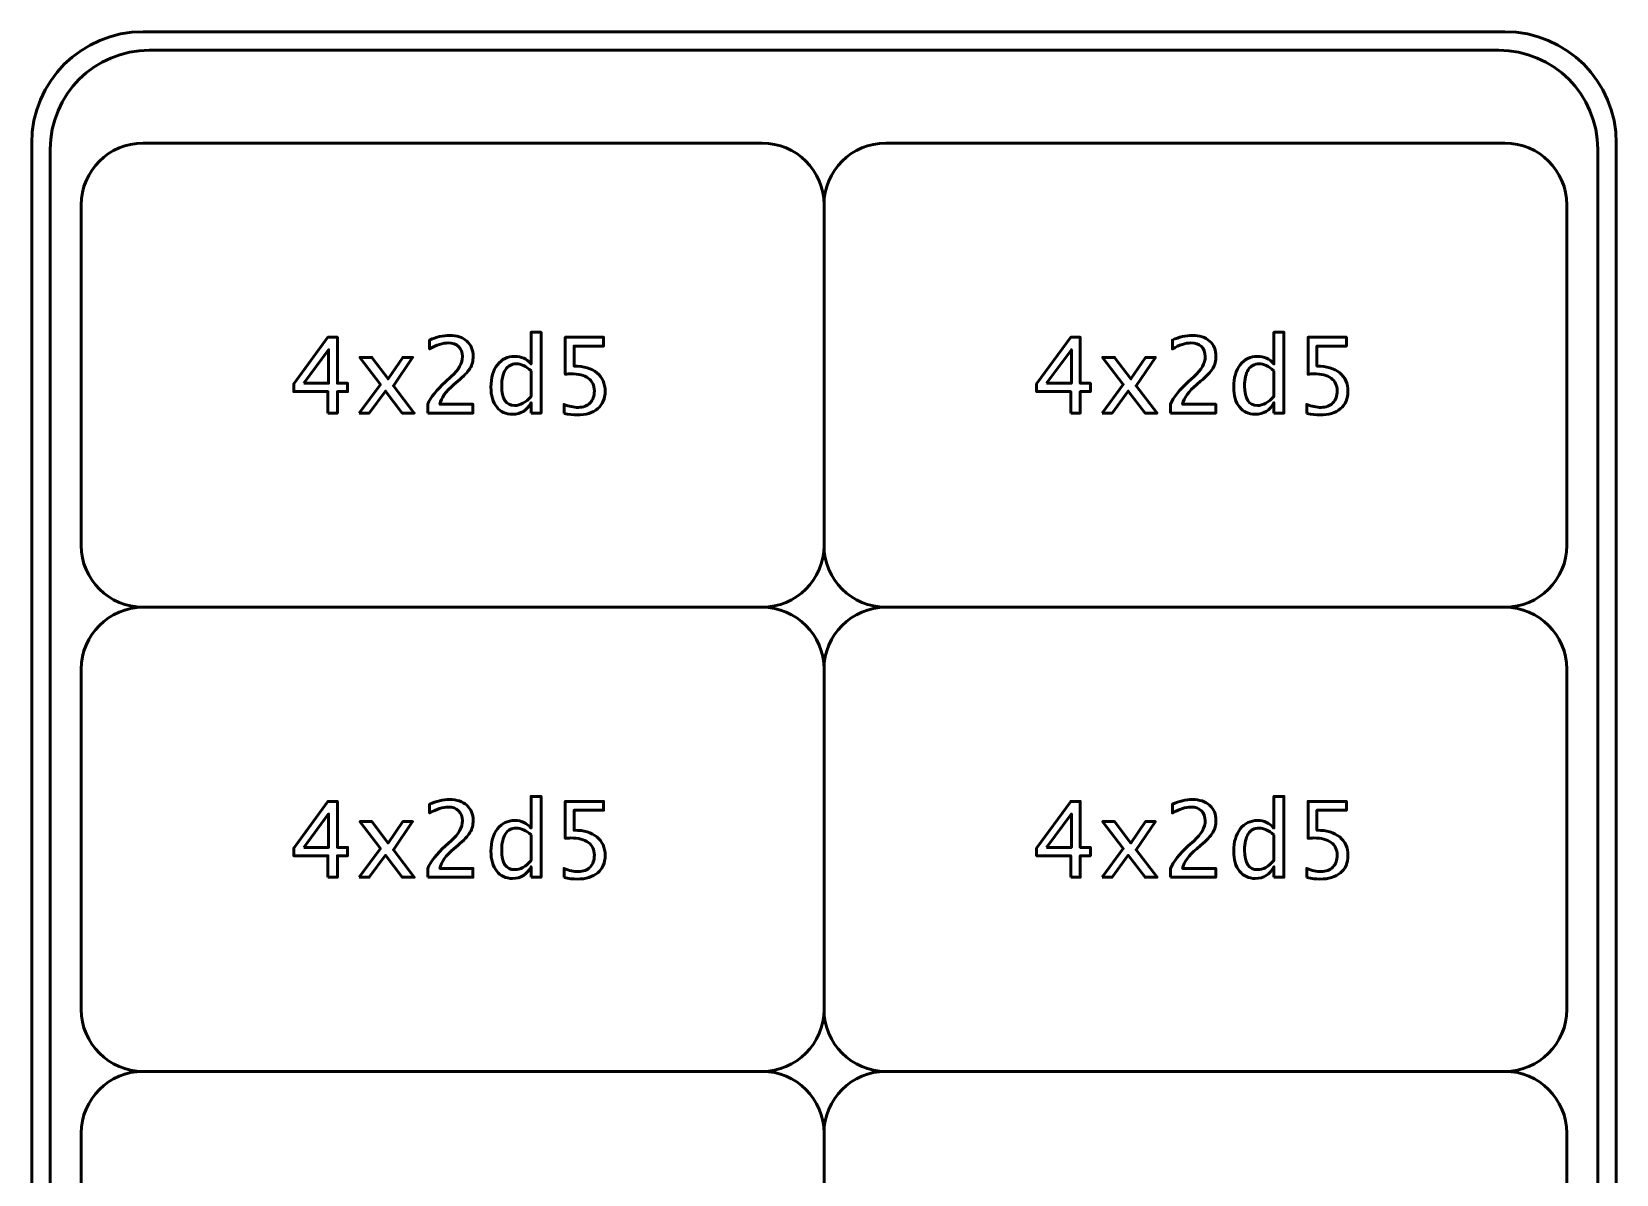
# Model space of a CAD drawing. Header units: centimetres. Extents: x -143 to 63, y -92 to 73.
# Drawn here: x -6.4 to 6.4, y -75.83 to -66.6 of the extents above; entities that cross this region are included whole.
import ezdxf

# ---------------------------------------------------------------- set-up
doc = ezdxf.new("R2010")
doc.units = ezdxf.units.CM
doc.header["$MEASUREMENT"] = 0
doc.layers.add('Layer 1', color=7, linetype='Continuous')

msp = doc.modelspace()

# ---------------------------------------------------------------- linework, layer by layer
at = {"layer": 'Layer 1', "lineweight": 53}
for points in [[(-6.4, -82.5), (-6.4, -82.5), (-6.4, -67.5), (-6.4, -67.5), (-6.4, -67.5), (-6.4, -67.00294), (-5.99706, -66.6), (-5.5, -66.6), (-5.5, -66.6), (-5.5, -66.6), (5.5, -66.6), (5.5, -66.6), (5.5, -66.6), (5.99706, -66.6), (6.4, -67.00294), (6.4, -67.5), (6.4, -67.5), (6.4, -67.5), (6.4, -82.5), (6.4, -82.5), (6.4, -82.5), (6.4, -82.99706), (5.99706, -83.4), (5.5, -83.4), (5.5, -83.4), (5.5, -83.4), (-5.5, -83.4), (-5.5, -83.4), (-5.5, -83.4), (-5.99706, -83.4), (-6.4, -82.99706), (-6.4, -82.5)], [(-5.45, -83.25), (-5.45, -83.25), (5.45, -83.25), (5.45, -83.25), (5.45, -83.25), (5.89183, -83.25), (6.25, -82.89183), (6.25, -82.45), (6.25, -82.45), (6.25, -82.45), (6.25, -67.55), (6.25, -67.55), (6.25, -67.55), (6.25, -67.10817), (5.89183, -66.75), (5.45, -66.75), (5.45, -66.75), (5.45, -66.75), (-5.45, -66.75), (-5.45, -66.75), (-5.45, -66.75), (-5.89183, -66.75), (-6.25, -67.10817), (-6.25, -67.55), (-6.25, -67.55), (-6.25, -67.55), (-6.25, -82.45), (-6.25, -82.45), (-6.25, -82.45), (-6.25, -82.89183), (-5.89183, -83.25), (-5.45, -83.25)]]:
    msp.add_open_spline(points, degree=3, knots=[0, 0, 0, 0, 0.11111111, 0.11111111, 0.11111111, 0.11111111, 0.22222222, 0.22222222, 0.22222222, 0.22222222, 0.33333333, 0.33333333, 0.33333333, 0.33333333, 0.44444444, 0.44444444, 0.44444444, 0.44444444, 0.55555556, 0.55555556, 0.55555556, 0.55555556, 0.66666667, 0.66666667, 0.66666667, 0.66666667, 0.77777778, 0.77777778, 0.77777778, 0.77777778, 1, 1, 1, 1], dxfattribs=at)
at = {"layer": 'Layer 1', "color": 202, "lineweight": 53}
for points, knots in [([(-6, -70.75), (-6, -70.75), (-6, -68), (-6, -68), (-6, -68), (-6, -67.72386), (-5.77614, -67.5), (-5.5, -67.5), (-5.5, -67.5), (-5.5, -67.5), (-0.5, -67.5), (-0.5, -67.5), (-0.5, -67.5), (-0.22386, -67.5), (0, -67.72386), (0, -68), (0, -68), (0, -68), (0, -70.75), (0, -70.75), (0, -70.75), (0, -71.02614), (-0.22386, -71.25), (-0.5, -71.25), (-0.5, -71.25), (-0.5, -71.25), (-5.5, -71.25), (-5.5, -71.25), (-5.5, -71.25), (-5.77614, -71.25), (-6, -71.02614), (-6, -70.75)], [0, 0, 0, 0, 0.11111111, 0.11111111, 0.11111111, 0.11111111, 0.22222222, 0.22222222, 0.22222222, 0.22222222, 0.33333333, 0.33333333, 0.33333333, 0.33333333, 0.44444444, 0.44444444, 0.44444444, 0.44444444, 0.55555556, 0.55555556, 0.55555556, 0.55555556, 0.66666667, 0.66666667, 0.66666667, 0.66666667, 0.77777778, 0.77777778, 0.77777778, 0.77777778, 1, 1, 1, 1]), ([(0, -70.75), (0, -70.75), (0, -68), (0, -68), (0, -68), (0, -67.72386), (0.22386, -67.5), (0.5, -67.5), (0.5, -67.5), (0.5, -67.5), (5.5, -67.5), (5.5, -67.5), (5.5, -67.5), (5.77614, -67.5), (6, -67.72386), (6, -68), (6, -68), (6, -68), (6, -70.75), (6, -70.75), (6, -70.75), (6, -71.02614), (5.77614, -71.25), (5.5, -71.25), (5.5, -71.25), (5.5, -71.25), (0.5, -71.25), (0.5, -71.25), (0.5, -71.25), (0.22386, -71.25), (0, -71.02614), (0, -70.75)], [0, 0, 0, 0, 0.11111111, 0.11111111, 0.11111111, 0.11111111, 0.22222222, 0.22222222, 0.22222222, 0.22222222, 0.33333333, 0.33333333, 0.33333333, 0.33333333, 0.44444444, 0.44444444, 0.44444444, 0.44444444, 0.55555556, 0.55555556, 0.55555556, 0.55555556, 0.66666667, 0.66666667, 0.66666667, 0.66666667, 0.77777778, 0.77777778, 0.77777778, 0.77777778, 1, 1, 1, 1]), ([(-4.00684, -69.68107), (-4.00684, -69.68107), (-4.00684, -69.5075), (-4.00684, -69.5075), (-4.00684, -69.5075), (-4.00684, -69.5075), (-4.28285, -69.5075), (-4.28285, -69.5075), (-4.28285, -69.5075), (-4.28285, -69.5075), (-4.28285, -69.4457), (-4.28285, -69.4457), (-4.28285, -69.4457), (-4.28285, -69.4457), (-4.00684, -69.06893), (-4.00684, -69.06893), (-4.00684, -69.06893), (-4.00684, -69.06893), (-3.93064, -69.06893), (-3.93064, -69.06893), (-3.93064, -69.06893), (-3.93064, -69.06893), (-3.93064, -69.44062), (-3.93064, -69.44062), (-3.93064, -69.44062), (-3.93064, -69.44062), (-3.84851, -69.44062), (-3.84851, -69.44062), (-3.84851, -69.44062), (-3.84851, -69.44062), (-3.84851, -69.5075), (-3.84851, -69.5075), (-3.84851, -69.5075), (-3.84851, -69.5075), (-3.93064, -69.5075), (-3.93064, -69.5075), (-3.93064, -69.5075), (-3.93064, -69.5075), (-3.93064, -69.68107), (-3.93064, -69.68107), (-3.93064, -69.68107), (-3.93064, -69.68107), (-4.00684, -69.68107), (-4.00684, -69.68107)], [0, 0, 0, 0, 0.08333333, 0.08333333, 0.08333333, 0.08333333, 0.16666667, 0.16666667, 0.16666667, 0.16666667, 0.25, 0.25, 0.25, 0.25, 0.33333333, 0.33333333, 0.33333333, 0.33333333, 0.41666667, 0.41666667, 0.41666667, 0.41666667, 0.5, 0.5, 0.5, 0.5, 0.58333333, 0.58333333, 0.58333333, 0.58333333, 0.66666667, 0.66666667, 0.66666667, 0.66666667, 0.75, 0.75, 0.75, 0.75, 0.83333333, 0.83333333, 0.83333333, 0.83333333, 1, 1, 1, 1]), ([(-3.20109, -69.68107), (-3.20109, -69.68107), (-3.20109, -69.60995), (-3.20109, -69.60995), (-3.20109, -69.60995), (-3.17738, -69.55449), (-3.12954, -69.49396), (-3.05743, -69.42862), (-3.05743, -69.42862), (-3.05743, -69.42862), (-3.01087, -69.38685), (-3.01087, -69.38685), (-3.01087, -69.38685), (-2.9509, -69.33238), (-2.92084, -69.27848), (-2.92084, -69.22486), (-2.92084, -69.22486), (-2.92084, -69.19057), (-2.93114, -69.16375), (-2.9516, -69.14414), (-2.9516, -69.14414), (-2.97206, -69.12453), (-3.00043, -69.11465), (-3.03641, -69.11465), (-3.03641, -69.11465), (-3.07846, -69.11465), (-3.12827, -69.13073), (-3.18585, -69.16291), (-3.18585, -69.16291), (-3.18585, -69.16291), (-3.18585, -69.09179), (-3.18585, -69.09179), (-3.18585, -69.09179), (-3.13152, -69.06639), (-3.07747, -69.05369), (-3.02357, -69.05369), (-3.02357, -69.05369), (-2.96628, -69.05369), (-2.92027, -69.06907), (-2.88556, -69.09997), (-2.88556, -69.09997), (-2.85099, -69.13088), (-2.83363, -69.1718), (-2.83363, -69.22288), (-2.83363, -69.22288), (-2.83363, -69.25957), (-2.84238, -69.29217), (-2.85988, -69.32053), (-2.85988, -69.32053), (-2.87752, -69.34903), (-2.91011, -69.38347), (-2.95795, -69.42411), (-2.95795, -69.42411), (-2.95795, -69.42411), (-2.98942, -69.45092), (-2.98942, -69.45092), (-2.98942, -69.45092), (-3.05489, -69.50637), (-3.09271, -69.55943), (-3.10287, -69.60995), (-3.10287, -69.60995), (-3.10287, -69.60995), (-2.83617, -69.60995), (-2.83617, -69.60995), (-2.83617, -69.60995), (-2.83617, -69.60995), (-2.83617, -69.68107), (-2.83617, -69.68107), (-2.83617, -69.68107), (-2.83617, -69.68107), (-3.20109, -69.68107), (-3.20109, -69.68107)], [0, 0, 0, 0, 0.05263158, 0.05263158, 0.05263158, 0.05263158, 0.10526316, 0.10526316, 0.10526316, 0.10526316, 0.15789474, 0.15789474, 0.15789474, 0.15789474, 0.21052632, 0.21052632, 0.21052632, 0.21052632, 0.26315789, 0.26315789, 0.26315789, 0.26315789, 0.31578947, 0.31578947, 0.31578947, 0.31578947, 0.36842105, 0.36842105, 0.36842105, 0.36842105, 0.42105263, 0.42105263, 0.42105263, 0.42105263, 0.47368421, 0.47368421, 0.47368421, 0.47368421, 0.52631579, 0.52631579, 0.52631579, 0.52631579, 0.57894737, 0.57894737, 0.57894737, 0.57894737, 0.63157895, 0.63157895, 0.63157895, 0.63157895, 0.68421053, 0.68421053, 0.68421053, 0.68421053, 0.73684211, 0.73684211, 0.73684211, 0.73684211, 0.78947368, 0.78947368, 0.78947368, 0.78947368, 0.84210526, 0.84210526, 0.84210526, 0.84210526, 0.89473684, 0.89473684, 0.89473684, 0.89473684, 1, 1, 1, 1]), ([(-2.36599, -69.68107), (-2.36599, -69.68107), (-2.36599, -69.59683), (-2.36599, -69.59683), (-2.36599, -69.59683), (-2.39915, -69.65976), (-2.4491, -69.69123), (-2.51585, -69.69123), (-2.51585, -69.69123), (-2.57003, -69.69123), (-2.61265, -69.67162), (-2.64369, -69.63225), (-2.64369, -69.63225), (-2.67474, -69.59288), (-2.69026, -69.53911), (-2.69026, -69.47095), (-2.69026, -69.47095), (-2.69026, -69.39645), (-2.67262, -69.33648), (-2.63748, -69.29104), (-2.63748, -69.29104), (-2.60221, -69.24574), (-2.55592, -69.22302), (-2.49849, -69.22302), (-2.49849, -69.22302), (-2.44529, -69.22302), (-2.40098, -69.24334), (-2.36599, -69.28412), (-2.36599, -69.28412), (-2.36599, -69.28412), (-2.36599, -69.02829), (-2.36599, -69.02829), (-2.36599, -69.02829), (-2.36599, -69.02829), (-2.2847, -69.02829), (-2.2847, -69.02829), (-2.2847, -69.02829), (-2.2847, -69.02829), (-2.2847, -69.68107), (-2.2847, -69.68107), (-2.2847, -69.68107), (-2.2847, -69.68107), (-2.36599, -69.68107), (-2.36599, -69.68107)], [0, 0, 0, 0, 0.08333333, 0.08333333, 0.08333333, 0.08333333, 0.16666667, 0.16666667, 0.16666667, 0.16666667, 0.25, 0.25, 0.25, 0.25, 0.33333333, 0.33333333, 0.33333333, 0.33333333, 0.41666667, 0.41666667, 0.41666667, 0.41666667, 0.5, 0.5, 0.5, 0.5, 0.58333333, 0.58333333, 0.58333333, 0.58333333, 0.66666667, 0.66666667, 0.66666667, 0.66666667, 0.75, 0.75, 0.75, 0.75, 0.83333333, 0.83333333, 0.83333333, 0.83333333, 1, 1, 1, 1]), ([(-2.09985, -69.68361), (-2.09985, -69.68361), (-2.09985, -69.6108), (-2.09985, -69.6108), (-2.09985, -69.6108), (-2.05935, -69.62717), (-2.02096, -69.63535), (-1.98428, -69.63535), (-1.98428, -69.63535), (-1.9442, -69.63535), (-1.91259, -69.6235), (-1.88959, -69.59979), (-1.88959, -69.59979), (-1.86659, -69.57608), (-1.85516, -69.54349), (-1.85516, -69.502), (-1.85516, -69.502), (-1.85516, -69.45741), (-1.87139, -69.42326), (-1.90384, -69.39969), (-1.90384, -69.39969), (-1.9363, -69.37613), (-1.98329, -69.36442), (-2.04467, -69.36442), (-2.04467, -69.36442), (-2.05892, -69.36442), (-2.07402, -69.3654), (-2.08969, -69.36738), (-2.08969, -69.36738), (-2.08969, -69.36738), (-2.08969, -69.06893), (-2.08969, -69.06893), (-2.08969, -69.06893), (-2.08969, -69.06893), (-1.7798, -69.06893), (-1.7798, -69.06893), (-1.7798, -69.06893), (-1.7798, -69.06893), (-1.7798, -69.14005), (-1.7798, -69.14005), (-1.7798, -69.14005), (-1.7798, -69.14005), (-2.01857, -69.14005), (-2.01857, -69.14005), (-2.01857, -69.14005), (-2.01857, -69.14005), (-2.01857, -69.30176), (-2.01857, -69.30176), (-2.01857, -69.30176), (-1.93983, -69.30176), (-1.87844, -69.31982), (-1.83427, -69.35595), (-1.83427, -69.35595), (-1.79011, -69.39193), (-1.76795, -69.44189), (-1.76795, -69.50581), (-1.76795, -69.50581), (-1.76795, -69.56536), (-1.78799, -69.61193), (-1.82807, -69.64565), (-1.82807, -69.64565), (-1.86814, -69.67938), (-1.92346, -69.69631), (-1.99401, -69.69631), (-1.99401, -69.69631), (-2.02548, -69.69631), (-2.06076, -69.69208), (-2.09985, -69.68361)], [0, 0, 0, 0, 0.05555556, 0.05555556, 0.05555556, 0.05555556, 0.11111111, 0.11111111, 0.11111111, 0.11111111, 0.16666667, 0.16666667, 0.16666667, 0.16666667, 0.22222222, 0.22222222, 0.22222222, 0.22222222, 0.27777778, 0.27777778, 0.27777778, 0.27777778, 0.33333333, 0.33333333, 0.33333333, 0.33333333, 0.38888889, 0.38888889, 0.38888889, 0.38888889, 0.44444444, 0.44444444, 0.44444444, 0.44444444, 0.5, 0.5, 0.5, 0.5, 0.55555556, 0.55555556, 0.55555556, 0.55555556, 0.61111111, 0.61111111, 0.61111111, 0.61111111, 0.66666667, 0.66666667, 0.66666667, 0.66666667, 0.72222222, 0.72222222, 0.72222222, 0.72222222, 0.77777778, 0.77777778, 0.77777778, 0.77777778, 0.83333333, 0.83333333, 0.83333333, 0.83333333, 0.88888889, 0.88888889, 0.88888889, 0.88888889, 1, 1, 1, 1]), ([(1.99316, -69.68107), (1.99316, -69.68107), (1.99316, -69.5075), (1.99316, -69.5075), (1.99316, -69.5075), (1.99316, -69.5075), (1.71715, -69.5075), (1.71715, -69.5075), (1.71715, -69.5075), (1.71715, -69.5075), (1.71715, -69.4457), (1.71715, -69.4457), (1.71715, -69.4457), (1.71715, -69.4457), (1.99316, -69.06893), (1.99316, -69.06893), (1.99316, -69.06893), (1.99316, -69.06893), (2.06936, -69.06893), (2.06936, -69.06893), (2.06936, -69.06893), (2.06936, -69.06893), (2.06936, -69.44062), (2.06936, -69.44062), (2.06936, -69.44062), (2.06936, -69.44062), (2.15149, -69.44062), (2.15149, -69.44062), (2.15149, -69.44062), (2.15149, -69.44062), (2.15149, -69.5075), (2.15149, -69.5075), (2.15149, -69.5075), (2.15149, -69.5075), (2.06936, -69.5075), (2.06936, -69.5075), (2.06936, -69.5075), (2.06936, -69.5075), (2.06936, -69.68107), (2.06936, -69.68107), (2.06936, -69.68107), (2.06936, -69.68107), (1.99316, -69.68107), (1.99316, -69.68107)], [0, 0, 0, 0, 0.08333333, 0.08333333, 0.08333333, 0.08333333, 0.16666667, 0.16666667, 0.16666667, 0.16666667, 0.25, 0.25, 0.25, 0.25, 0.33333333, 0.33333333, 0.33333333, 0.33333333, 0.41666667, 0.41666667, 0.41666667, 0.41666667, 0.5, 0.5, 0.5, 0.5, 0.58333333, 0.58333333, 0.58333333, 0.58333333, 0.66666667, 0.66666667, 0.66666667, 0.66666667, 0.75, 0.75, 0.75, 0.75, 0.83333333, 0.83333333, 0.83333333, 0.83333333, 1, 1, 1, 1]), ([(2.79891, -69.68107), (2.79891, -69.68107), (2.79891, -69.60995), (2.79891, -69.60995), (2.79891, -69.60995), (2.82262, -69.55449), (2.87046, -69.49396), (2.94257, -69.42862), (2.94257, -69.42862), (2.94257, -69.42862), (2.98913, -69.38685), (2.98913, -69.38685), (2.98913, -69.38685), (3.0491, -69.33238), (3.07916, -69.27848), (3.07916, -69.22486), (3.07916, -69.22486), (3.07916, -69.19057), (3.06886, -69.16375), (3.0484, -69.14414), (3.0484, -69.14414), (3.02794, -69.12453), (2.99957, -69.11465), (2.96359, -69.11465), (2.96359, -69.11465), (2.92154, -69.11465), (2.87173, -69.13073), (2.81415, -69.16291), (2.81415, -69.16291), (2.81415, -69.16291), (2.81415, -69.09179), (2.81415, -69.09179), (2.81415, -69.09179), (2.86848, -69.06639), (2.92253, -69.05369), (2.97643, -69.05369), (2.97643, -69.05369), (3.03372, -69.05369), (3.07973, -69.06907), (3.11444, -69.09997), (3.11444, -69.09997), (3.14901, -69.13088), (3.16637, -69.1718), (3.16637, -69.22288), (3.16637, -69.22288), (3.16637, -69.25957), (3.15762, -69.29217), (3.14012, -69.32053), (3.14012, -69.32053), (3.12248, -69.34903), (3.08989, -69.38347), (3.04205, -69.42411), (3.04205, -69.42411), (3.04205, -69.42411), (3.01058, -69.45092), (3.01058, -69.45092), (3.01058, -69.45092), (2.94511, -69.50637), (2.90729, -69.55943), (2.89713, -69.60995), (2.89713, -69.60995), (2.89713, -69.60995), (3.16383, -69.60995), (3.16383, -69.60995), (3.16383, -69.60995), (3.16383, -69.60995), (3.16383, -69.68107), (3.16383, -69.68107), (3.16383, -69.68107), (3.16383, -69.68107), (2.79891, -69.68107), (2.79891, -69.68107)], [0, 0, 0, 0, 0.05263158, 0.05263158, 0.05263158, 0.05263158, 0.10526316, 0.10526316, 0.10526316, 0.10526316, 0.15789474, 0.15789474, 0.15789474, 0.15789474, 0.21052632, 0.21052632, 0.21052632, 0.21052632, 0.26315789, 0.26315789, 0.26315789, 0.26315789, 0.31578947, 0.31578947, 0.31578947, 0.31578947, 0.36842105, 0.36842105, 0.36842105, 0.36842105, 0.42105263, 0.42105263, 0.42105263, 0.42105263, 0.47368421, 0.47368421, 0.47368421, 0.47368421, 0.52631579, 0.52631579, 0.52631579, 0.52631579, 0.57894737, 0.57894737, 0.57894737, 0.57894737, 0.63157895, 0.63157895, 0.63157895, 0.63157895, 0.68421053, 0.68421053, 0.68421053, 0.68421053, 0.73684211, 0.73684211, 0.73684211, 0.73684211, 0.78947368, 0.78947368, 0.78947368, 0.78947368, 0.84210526, 0.84210526, 0.84210526, 0.84210526, 0.89473684, 0.89473684, 0.89473684, 0.89473684, 1, 1, 1, 1]), ([(3.63401, -69.68107), (3.63401, -69.68107), (3.63401, -69.59683), (3.63401, -69.59683), (3.63401, -69.59683), (3.60085, -69.65976), (3.5509, -69.69123), (3.48415, -69.69123), (3.48415, -69.69123), (3.42997, -69.69123), (3.38735, -69.67162), (3.35631, -69.63225), (3.35631, -69.63225), (3.32526, -69.59288), (3.30974, -69.53911), (3.30974, -69.47095), (3.30974, -69.47095), (3.30974, -69.39645), (3.32738, -69.33648), (3.36252, -69.29104), (3.36252, -69.29104), (3.39779, -69.24574), (3.44408, -69.22302), (3.50151, -69.22302), (3.50151, -69.22302), (3.55471, -69.22302), (3.59902, -69.24334), (3.63401, -69.28412), (3.63401, -69.28412), (3.63401, -69.28412), (3.63401, -69.02829), (3.63401, -69.02829), (3.63401, -69.02829), (3.63401, -69.02829), (3.7153, -69.02829), (3.7153, -69.02829), (3.7153, -69.02829), (3.7153, -69.02829), (3.7153, -69.68107), (3.7153, -69.68107), (3.7153, -69.68107), (3.7153, -69.68107), (3.63401, -69.68107), (3.63401, -69.68107)], [0, 0, 0, 0, 0.08333333, 0.08333333, 0.08333333, 0.08333333, 0.16666667, 0.16666667, 0.16666667, 0.16666667, 0.25, 0.25, 0.25, 0.25, 0.33333333, 0.33333333, 0.33333333, 0.33333333, 0.41666667, 0.41666667, 0.41666667, 0.41666667, 0.5, 0.5, 0.5, 0.5, 0.58333333, 0.58333333, 0.58333333, 0.58333333, 0.66666667, 0.66666667, 0.66666667, 0.66666667, 0.75, 0.75, 0.75, 0.75, 0.83333333, 0.83333333, 0.83333333, 0.83333333, 1, 1, 1, 1]), ([(3.90015, -69.68361), (3.90015, -69.68361), (3.90015, -69.6108), (3.90015, -69.6108), (3.90015, -69.6108), (3.94065, -69.62717), (3.97904, -69.63535), (4.01572, -69.63535), (4.01572, -69.63535), (4.0558, -69.63535), (4.08741, -69.6235), (4.11041, -69.59979), (4.11041, -69.59979), (4.13341, -69.57608), (4.14484, -69.54349), (4.14484, -69.502), (4.14484, -69.502), (4.14484, -69.45741), (4.12861, -69.42326), (4.09616, -69.39969), (4.09616, -69.39969), (4.0637, -69.37613), (4.01671, -69.36442), (3.95533, -69.36442), (3.95533, -69.36442), (3.94108, -69.36442), (3.92598, -69.3654), (3.91031, -69.36738), (3.91031, -69.36738), (3.91031, -69.36738), (3.91031, -69.06893), (3.91031, -69.06893), (3.91031, -69.06893), (3.91031, -69.06893), (4.2202, -69.06893), (4.2202, -69.06893), (4.2202, -69.06893), (4.2202, -69.06893), (4.2202, -69.14005), (4.2202, -69.14005), (4.2202, -69.14005), (4.2202, -69.14005), (3.98143, -69.14005), (3.98143, -69.14005), (3.98143, -69.14005), (3.98143, -69.14005), (3.98143, -69.30176), (3.98143, -69.30176), (3.98143, -69.30176), (4.06017, -69.30176), (4.12156, -69.31982), (4.16573, -69.35595), (4.16573, -69.35595), (4.20989, -69.39193), (4.23205, -69.44189), (4.23205, -69.50581), (4.23205, -69.50581), (4.23205, -69.56536), (4.21201, -69.61193), (4.17193, -69.64565), (4.17193, -69.64565), (4.13186, -69.67938), (4.07654, -69.69631), (4.00599, -69.69631), (4.00599, -69.69631), (3.97452, -69.69631), (3.93924, -69.69208), (3.90015, -69.68361)], [0, 0, 0, 0, 0.05555556, 0.05555556, 0.05555556, 0.05555556, 0.11111111, 0.11111111, 0.11111111, 0.11111111, 0.16666667, 0.16666667, 0.16666667, 0.16666667, 0.22222222, 0.22222222, 0.22222222, 0.22222222, 0.27777778, 0.27777778, 0.27777778, 0.27777778, 0.33333333, 0.33333333, 0.33333333, 0.33333333, 0.38888889, 0.38888889, 0.38888889, 0.38888889, 0.44444444, 0.44444444, 0.44444444, 0.44444444, 0.5, 0.5, 0.5, 0.5, 0.55555556, 0.55555556, 0.55555556, 0.55555556, 0.61111111, 0.61111111, 0.61111111, 0.61111111, 0.66666667, 0.66666667, 0.66666667, 0.66666667, 0.72222222, 0.72222222, 0.72222222, 0.72222222, 0.77777778, 0.77777778, 0.77777778, 0.77777778, 0.83333333, 0.83333333, 0.83333333, 0.83333333, 0.88888889, 0.88888889, 0.88888889, 0.88888889, 1, 1, 1, 1]), ([(-4.20256, -69.44062), (-4.20256, -69.44062), (-4.00176, -69.44062), (-4.00176, -69.44062), (-4.00176, -69.44062), (-4.00176, -69.44062), (-4.00176, -69.1694), (-4.00176, -69.1694), (-4.00176, -69.1694), (-4.00176, -69.1694), (-4.20256, -69.44062), (-4.20256, -69.44062)], [0, 0, 0, 0, 0.25, 0.25, 0.25, 0.25, 0.5, 0.5, 0.5, 0.5, 1, 1, 1, 1]), ([(-3.75424, -69.68107), (-3.75424, -69.68107), (-3.58336, -69.44951), (-3.58336, -69.44951), (-3.58336, -69.44951), (-3.58336, -69.44951), (-3.74916, -69.23233), (-3.74916, -69.23233), (-3.74916, -69.23233), (-3.74916, -69.23233), (-3.65222, -69.23233), (-3.65222, -69.23233), (-3.65222, -69.23233), (-3.65222, -69.23233), (-3.52127, -69.4052), (-3.52127, -69.4052), (-3.52127, -69.4052), (-3.52127, -69.4052), (-3.40273, -69.23233), (-3.40273, -69.23233), (-3.40273, -69.23233), (-3.40273, -69.23233), (-3.32329, -69.23233), (-3.32329, -69.23233), (-3.32329, -69.23233), (-3.32329, -69.23233), (-3.47851, -69.45995), (-3.47851, -69.45995), (-3.47851, -69.45995), (-3.47851, -69.45995), (-3.30974, -69.68107), (-3.30974, -69.68107), (-3.30974, -69.68107), (-3.30974, -69.68107), (-3.40669, -69.68107), (-3.40669, -69.68107), (-3.40669, -69.68107), (-3.40669, -69.68107), (-3.54187, -69.50327), (-3.54187, -69.50327), (-3.54187, -69.50327), (-3.54187, -69.50327), (-3.67268, -69.68107), (-3.67268, -69.68107), (-3.67268, -69.68107), (-3.67268, -69.68107), (-3.75424, -69.68107), (-3.75424, -69.68107)], [0, 0, 0, 0, 0.07692308, 0.07692308, 0.07692308, 0.07692308, 0.15384615, 0.15384615, 0.15384615, 0.15384615, 0.23076923, 0.23076923, 0.23076923, 0.23076923, 0.30769231, 0.30769231, 0.30769231, 0.30769231, 0.38461538, 0.38461538, 0.38461538, 0.38461538, 0.46153846, 0.46153846, 0.46153846, 0.46153846, 0.53846154, 0.53846154, 0.53846154, 0.53846154, 0.61538462, 0.61538462, 0.61538462, 0.61538462, 0.69230769, 0.69230769, 0.69230769, 0.69230769, 0.76923077, 0.76923077, 0.76923077, 0.76923077, 0.84615385, 0.84615385, 0.84615385, 0.84615385, 1, 1, 1, 1]), ([(1.79744, -69.44062), (1.79744, -69.44062), (1.99824, -69.44062), (1.99824, -69.44062), (1.99824, -69.44062), (1.99824, -69.44062), (1.99824, -69.1694), (1.99824, -69.1694), (1.99824, -69.1694), (1.99824, -69.1694), (1.79744, -69.44062), (1.79744, -69.44062)], [0, 0, 0, 0, 0.25, 0.25, 0.25, 0.25, 0.5, 0.5, 0.5, 0.5, 1, 1, 1, 1]), ([(2.24576, -69.68107), (2.24576, -69.68107), (2.41664, -69.44951), (2.41664, -69.44951), (2.41664, -69.44951), (2.41664, -69.44951), (2.25084, -69.23233), (2.25084, -69.23233), (2.25084, -69.23233), (2.25084, -69.23233), (2.34778, -69.23233), (2.34778, -69.23233), (2.34778, -69.23233), (2.34778, -69.23233), (2.47873, -69.4052), (2.47873, -69.4052), (2.47873, -69.4052), (2.47873, -69.4052), (2.59727, -69.23233), (2.59727, -69.23233), (2.59727, -69.23233), (2.59727, -69.23233), (2.67671, -69.23233), (2.67671, -69.23233), (2.67671, -69.23233), (2.67671, -69.23233), (2.52149, -69.45995), (2.52149, -69.45995), (2.52149, -69.45995), (2.52149, -69.45995), (2.69026, -69.68107), (2.69026, -69.68107), (2.69026, -69.68107), (2.69026, -69.68107), (2.59331, -69.68107), (2.59331, -69.68107), (2.59331, -69.68107), (2.59331, -69.68107), (2.45813, -69.50327), (2.45813, -69.50327), (2.45813, -69.50327), (2.45813, -69.50327), (2.32732, -69.68107), (2.32732, -69.68107), (2.32732, -69.68107), (2.32732, -69.68107), (2.24576, -69.68107), (2.24576, -69.68107)], [0, 0, 0, 0, 0.07692308, 0.07692308, 0.07692308, 0.07692308, 0.15384615, 0.15384615, 0.15384615, 0.15384615, 0.23076923, 0.23076923, 0.23076923, 0.23076923, 0.30769231, 0.30769231, 0.30769231, 0.30769231, 0.38461538, 0.38461538, 0.38461538, 0.38461538, 0.46153846, 0.46153846, 0.46153846, 0.46153846, 0.53846154, 0.53846154, 0.53846154, 0.53846154, 0.61538462, 0.61538462, 0.61538462, 0.61538462, 0.69230769, 0.69230769, 0.69230769, 0.69230769, 0.76923077, 0.76923077, 0.76923077, 0.76923077, 0.84615385, 0.84615385, 0.84615385, 0.84615385, 1, 1, 1, 1]), ([(-2.36599, -69.33972), (-2.40818, -69.30261), (-2.44811, -69.28398), (-2.48593, -69.28398), (-2.48593, -69.28398), (-2.52318, -69.28398), (-2.55197, -69.2995), (-2.57243, -69.33069), (-2.57243, -69.33069), (-2.59289, -69.36173), (-2.60305, -69.40576), (-2.60305, -69.46277), (-2.60305, -69.46277), (-2.60305, -69.56762), (-2.56834, -69.62011), (-2.49877, -69.62011), (-2.49877, -69.62011), (-2.45362, -69.62011), (-2.40931, -69.59542), (-2.36599, -69.54617), (-2.36599, -69.54617), (-2.36599, -69.54617), (-2.36599, -69.33972), (-2.36599, -69.33972)], [0, 0, 0, 0, 0.14285714, 0.14285714, 0.14285714, 0.14285714, 0.28571429, 0.28571429, 0.28571429, 0.28571429, 0.42857143, 0.42857143, 0.42857143, 0.42857143, 0.57142857, 0.57142857, 0.57142857, 0.57142857, 0.71428571, 0.71428571, 0.71428571, 0.71428571, 1, 1, 1, 1]), ([(3.63401, -69.33972), (3.59182, -69.30261), (3.55189, -69.28398), (3.51407, -69.28398), (3.51407, -69.28398), (3.47682, -69.28398), (3.44803, -69.2995), (3.42757, -69.33069), (3.42757, -69.33069), (3.40711, -69.36173), (3.39695, -69.40576), (3.39695, -69.46277), (3.39695, -69.46277), (3.39695, -69.56762), (3.43166, -69.62011), (3.50123, -69.62011), (3.50123, -69.62011), (3.54638, -69.62011), (3.59069, -69.59542), (3.63401, -69.54617), (3.63401, -69.54617), (3.63401, -69.54617), (3.63401, -69.33972), (3.63401, -69.33972)], [0, 0, 0, 0, 0.14285714, 0.14285714, 0.14285714, 0.14285714, 0.28571429, 0.28571429, 0.28571429, 0.28571429, 0.42857143, 0.42857143, 0.42857143, 0.42857143, 0.57142857, 0.57142857, 0.57142857, 0.57142857, 0.71428571, 0.71428571, 0.71428571, 0.71428571, 1, 1, 1, 1]), ([(-6, -74.5), (-6, -74.5), (-6, -71.75), (-6, -71.75), (-6, -71.75), (-6, -71.47386), (-5.77614, -71.25), (-5.5, -71.25), (-5.5, -71.25), (-5.5, -71.25), (-0.5, -71.25), (-0.5, -71.25), (-0.5, -71.25), (-0.22386, -71.25), (0, -71.47386), (0, -71.75), (0, -71.75), (0, -71.75), (0, -74.5), (0, -74.5), (0, -74.5), (0, -74.77614), (-0.22386, -75), (-0.5, -75), (-0.5, -75), (-0.5, -75), (-5.5, -75), (-5.5, -75), (-5.5, -75), (-5.77614, -75), (-6, -74.77614), (-6, -74.5)], [0, 0, 0, 0, 0.11111111, 0.11111111, 0.11111111, 0.11111111, 0.22222222, 0.22222222, 0.22222222, 0.22222222, 0.33333333, 0.33333333, 0.33333333, 0.33333333, 0.44444444, 0.44444444, 0.44444444, 0.44444444, 0.55555556, 0.55555556, 0.55555556, 0.55555556, 0.66666667, 0.66666667, 0.66666667, 0.66666667, 0.77777778, 0.77777778, 0.77777778, 0.77777778, 1, 1, 1, 1]), ([(0, -74.5), (0, -74.5), (0, -71.75), (0, -71.75), (0, -71.75), (0, -71.47386), (0.22386, -71.25), (0.5, -71.25), (0.5, -71.25), (0.5, -71.25), (5.5, -71.25), (5.5, -71.25), (5.5, -71.25), (5.77614, -71.25), (6, -71.47386), (6, -71.75), (6, -71.75), (6, -71.75), (6, -74.5), (6, -74.5), (6, -74.5), (6, -74.77614), (5.77614, -75), (5.5, -75), (5.5, -75), (5.5, -75), (0.5, -75), (0.5, -75), (0.5, -75), (0.22386, -75), (0, -74.77614), (0, -74.5)], [0, 0, 0, 0, 0.11111111, 0.11111111, 0.11111111, 0.11111111, 0.22222222, 0.22222222, 0.22222222, 0.22222222, 0.33333333, 0.33333333, 0.33333333, 0.33333333, 0.44444444, 0.44444444, 0.44444444, 0.44444444, 0.55555556, 0.55555556, 0.55555556, 0.55555556, 0.66666667, 0.66666667, 0.66666667, 0.66666667, 0.77777778, 0.77777778, 0.77777778, 0.77777778, 1, 1, 1, 1]), ([(-4.00684, -73.43107), (-4.00684, -73.43107), (-4.00684, -73.2575), (-4.00684, -73.2575), (-4.00684, -73.2575), (-4.00684, -73.2575), (-4.28285, -73.2575), (-4.28285, -73.2575), (-4.28285, -73.2575), (-4.28285, -73.2575), (-4.28285, -73.1957), (-4.28285, -73.1957), (-4.28285, -73.1957), (-4.28285, -73.1957), (-4.00684, -72.81893), (-4.00684, -72.81893), (-4.00684, -72.81893), (-4.00684, -72.81893), (-3.93064, -72.81893), (-3.93064, -72.81893), (-3.93064, -72.81893), (-3.93064, -72.81893), (-3.93064, -73.19062), (-3.93064, -73.19062), (-3.93064, -73.19062), (-3.93064, -73.19062), (-3.84851, -73.19062), (-3.84851, -73.19062), (-3.84851, -73.19062), (-3.84851, -73.19062), (-3.84851, -73.2575), (-3.84851, -73.2575), (-3.84851, -73.2575), (-3.84851, -73.2575), (-3.93064, -73.2575), (-3.93064, -73.2575), (-3.93064, -73.2575), (-3.93064, -73.2575), (-3.93064, -73.43107), (-3.93064, -73.43107), (-3.93064, -73.43107), (-3.93064, -73.43107), (-4.00684, -73.43107), (-4.00684, -73.43107)], [0, 0, 0, 0, 0.08333333, 0.08333333, 0.08333333, 0.08333333, 0.16666667, 0.16666667, 0.16666667, 0.16666667, 0.25, 0.25, 0.25, 0.25, 0.33333333, 0.33333333, 0.33333333, 0.33333333, 0.41666667, 0.41666667, 0.41666667, 0.41666667, 0.5, 0.5, 0.5, 0.5, 0.58333333, 0.58333333, 0.58333333, 0.58333333, 0.66666667, 0.66666667, 0.66666667, 0.66666667, 0.75, 0.75, 0.75, 0.75, 0.83333333, 0.83333333, 0.83333333, 0.83333333, 1, 1, 1, 1]), ([(-3.20109, -73.43107), (-3.20109, -73.43107), (-3.20109, -73.35995), (-3.20109, -73.35995), (-3.20109, -73.35995), (-3.17738, -73.30449), (-3.12954, -73.24396), (-3.05743, -73.17862), (-3.05743, -73.17862), (-3.05743, -73.17862), (-3.01087, -73.13685), (-3.01087, -73.13685), (-3.01087, -73.13685), (-2.9509, -73.08238), (-2.92084, -73.02848), (-2.92084, -72.97486), (-2.92084, -72.97486), (-2.92084, -72.94057), (-2.93114, -72.91375), (-2.9516, -72.89414), (-2.9516, -72.89414), (-2.97206, -72.87453), (-3.00043, -72.86465), (-3.03641, -72.86465), (-3.03641, -72.86465), (-3.07846, -72.86465), (-3.12827, -72.88073), (-3.18585, -72.91291), (-3.18585, -72.91291), (-3.18585, -72.91291), (-3.18585, -72.84179), (-3.18585, -72.84179), (-3.18585, -72.84179), (-3.13152, -72.81639), (-3.07747, -72.80369), (-3.02357, -72.80369), (-3.02357, -72.80369), (-2.96628, -72.80369), (-2.92027, -72.81907), (-2.88556, -72.84997), (-2.88556, -72.84997), (-2.85099, -72.88088), (-2.83363, -72.9218), (-2.83363, -72.97288), (-2.83363, -72.97288), (-2.83363, -73.00957), (-2.84238, -73.04217), (-2.85988, -73.07053), (-2.85988, -73.07053), (-2.87752, -73.09903), (-2.91011, -73.13347), (-2.95795, -73.17411), (-2.95795, -73.17411), (-2.95795, -73.17411), (-2.98942, -73.20092), (-2.98942, -73.20092), (-2.98942, -73.20092), (-3.05489, -73.25637), (-3.09271, -73.30943), (-3.10287, -73.35995), (-3.10287, -73.35995), (-3.10287, -73.35995), (-2.83617, -73.35995), (-2.83617, -73.35995), (-2.83617, -73.35995), (-2.83617, -73.35995), (-2.83617, -73.43107), (-2.83617, -73.43107), (-2.83617, -73.43107), (-2.83617, -73.43107), (-3.20109, -73.43107), (-3.20109, -73.43107)], [0, 0, 0, 0, 0.05263158, 0.05263158, 0.05263158, 0.05263158, 0.10526316, 0.10526316, 0.10526316, 0.10526316, 0.15789474, 0.15789474, 0.15789474, 0.15789474, 0.21052632, 0.21052632, 0.21052632, 0.21052632, 0.26315789, 0.26315789, 0.26315789, 0.26315789, 0.31578947, 0.31578947, 0.31578947, 0.31578947, 0.36842105, 0.36842105, 0.36842105, 0.36842105, 0.42105263, 0.42105263, 0.42105263, 0.42105263, 0.47368421, 0.47368421, 0.47368421, 0.47368421, 0.52631579, 0.52631579, 0.52631579, 0.52631579, 0.57894737, 0.57894737, 0.57894737, 0.57894737, 0.63157895, 0.63157895, 0.63157895, 0.63157895, 0.68421053, 0.68421053, 0.68421053, 0.68421053, 0.73684211, 0.73684211, 0.73684211, 0.73684211, 0.78947368, 0.78947368, 0.78947368, 0.78947368, 0.84210526, 0.84210526, 0.84210526, 0.84210526, 0.89473684, 0.89473684, 0.89473684, 0.89473684, 1, 1, 1, 1]), ([(-2.36599, -73.43107), (-2.36599, -73.43107), (-2.36599, -73.34683), (-2.36599, -73.34683), (-2.36599, -73.34683), (-2.39915, -73.40976), (-2.4491, -73.44123), (-2.51585, -73.44123), (-2.51585, -73.44123), (-2.57003, -73.44123), (-2.61265, -73.42162), (-2.64369, -73.38225), (-2.64369, -73.38225), (-2.67474, -73.34288), (-2.69026, -73.28911), (-2.69026, -73.22095), (-2.69026, -73.22095), (-2.69026, -73.14645), (-2.67262, -73.08648), (-2.63748, -73.04104), (-2.63748, -73.04104), (-2.60221, -72.99574), (-2.55592, -72.97302), (-2.49849, -72.97302), (-2.49849, -72.97302), (-2.44529, -72.97302), (-2.40098, -72.99334), (-2.36599, -73.03412), (-2.36599, -73.03412), (-2.36599, -73.03412), (-2.36599, -72.77829), (-2.36599, -72.77829), (-2.36599, -72.77829), (-2.36599, -72.77829), (-2.2847, -72.77829), (-2.2847, -72.77829), (-2.2847, -72.77829), (-2.2847, -72.77829), (-2.2847, -73.43107), (-2.2847, -73.43107), (-2.2847, -73.43107), (-2.2847, -73.43107), (-2.36599, -73.43107), (-2.36599, -73.43107)], [0, 0, 0, 0, 0.08333333, 0.08333333, 0.08333333, 0.08333333, 0.16666667, 0.16666667, 0.16666667, 0.16666667, 0.25, 0.25, 0.25, 0.25, 0.33333333, 0.33333333, 0.33333333, 0.33333333, 0.41666667, 0.41666667, 0.41666667, 0.41666667, 0.5, 0.5, 0.5, 0.5, 0.58333333, 0.58333333, 0.58333333, 0.58333333, 0.66666667, 0.66666667, 0.66666667, 0.66666667, 0.75, 0.75, 0.75, 0.75, 0.83333333, 0.83333333, 0.83333333, 0.83333333, 1, 1, 1, 1]), ([(-2.09985, -73.43361), (-2.09985, -73.43361), (-2.09985, -73.3608), (-2.09985, -73.3608), (-2.09985, -73.3608), (-2.05935, -73.37717), (-2.02096, -73.38535), (-1.98428, -73.38535), (-1.98428, -73.38535), (-1.9442, -73.38535), (-1.91259, -73.3735), (-1.88959, -73.34979), (-1.88959, -73.34979), (-1.86659, -73.32608), (-1.85516, -73.29349), (-1.85516, -73.252), (-1.85516, -73.252), (-1.85516, -73.20741), (-1.87139, -73.17326), (-1.90384, -73.14969), (-1.90384, -73.14969), (-1.9363, -73.12613), (-1.98329, -73.11442), (-2.04467, -73.11442), (-2.04467, -73.11442), (-2.05892, -73.11442), (-2.07402, -73.1154), (-2.08969, -73.11738), (-2.08969, -73.11738), (-2.08969, -73.11738), (-2.08969, -72.81893), (-2.08969, -72.81893), (-2.08969, -72.81893), (-2.08969, -72.81893), (-1.7798, -72.81893), (-1.7798, -72.81893), (-1.7798, -72.81893), (-1.7798, -72.81893), (-1.7798, -72.89005), (-1.7798, -72.89005), (-1.7798, -72.89005), (-1.7798, -72.89005), (-2.01857, -72.89005), (-2.01857, -72.89005), (-2.01857, -72.89005), (-2.01857, -72.89005), (-2.01857, -73.05176), (-2.01857, -73.05176), (-2.01857, -73.05176), (-1.93983, -73.05176), (-1.87844, -73.06982), (-1.83427, -73.10595), (-1.83427, -73.10595), (-1.79011, -73.14193), (-1.76795, -73.19189), (-1.76795, -73.25581), (-1.76795, -73.25581), (-1.76795, -73.31536), (-1.78799, -73.36193), (-1.82807, -73.39565), (-1.82807, -73.39565), (-1.86814, -73.42938), (-1.92346, -73.44631), (-1.99401, -73.44631), (-1.99401, -73.44631), (-2.02548, -73.44631), (-2.06076, -73.44208), (-2.09985, -73.43361)], [0, 0, 0, 0, 0.05555556, 0.05555556, 0.05555556, 0.05555556, 0.11111111, 0.11111111, 0.11111111, 0.11111111, 0.16666667, 0.16666667, 0.16666667, 0.16666667, 0.22222222, 0.22222222, 0.22222222, 0.22222222, 0.27777778, 0.27777778, 0.27777778, 0.27777778, 0.33333333, 0.33333333, 0.33333333, 0.33333333, 0.38888889, 0.38888889, 0.38888889, 0.38888889, 0.44444444, 0.44444444, 0.44444444, 0.44444444, 0.5, 0.5, 0.5, 0.5, 0.55555556, 0.55555556, 0.55555556, 0.55555556, 0.61111111, 0.61111111, 0.61111111, 0.61111111, 0.66666667, 0.66666667, 0.66666667, 0.66666667, 0.72222222, 0.72222222, 0.72222222, 0.72222222, 0.77777778, 0.77777778, 0.77777778, 0.77777778, 0.83333333, 0.83333333, 0.83333333, 0.83333333, 0.88888889, 0.88888889, 0.88888889, 0.88888889, 1, 1, 1, 1]), ([(1.99316, -73.43107), (1.99316, -73.43107), (1.99316, -73.2575), (1.99316, -73.2575), (1.99316, -73.2575), (1.99316, -73.2575), (1.71715, -73.2575), (1.71715, -73.2575), (1.71715, -73.2575), (1.71715, -73.2575), (1.71715, -73.1957), (1.71715, -73.1957), (1.71715, -73.1957), (1.71715, -73.1957), (1.99316, -72.81893), (1.99316, -72.81893), (1.99316, -72.81893), (1.99316, -72.81893), (2.06936, -72.81893), (2.06936, -72.81893), (2.06936, -72.81893), (2.06936, -72.81893), (2.06936, -73.19062), (2.06936, -73.19062), (2.06936, -73.19062), (2.06936, -73.19062), (2.15149, -73.19062), (2.15149, -73.19062), (2.15149, -73.19062), (2.15149, -73.19062), (2.15149, -73.2575), (2.15149, -73.2575), (2.15149, -73.2575), (2.15149, -73.2575), (2.06936, -73.2575), (2.06936, -73.2575), (2.06936, -73.2575), (2.06936, -73.2575), (2.06936, -73.43107), (2.06936, -73.43107), (2.06936, -73.43107), (2.06936, -73.43107), (1.99316, -73.43107), (1.99316, -73.43107)], [0, 0, 0, 0, 0.08333333, 0.08333333, 0.08333333, 0.08333333, 0.16666667, 0.16666667, 0.16666667, 0.16666667, 0.25, 0.25, 0.25, 0.25, 0.33333333, 0.33333333, 0.33333333, 0.33333333, 0.41666667, 0.41666667, 0.41666667, 0.41666667, 0.5, 0.5, 0.5, 0.5, 0.58333333, 0.58333333, 0.58333333, 0.58333333, 0.66666667, 0.66666667, 0.66666667, 0.66666667, 0.75, 0.75, 0.75, 0.75, 0.83333333, 0.83333333, 0.83333333, 0.83333333, 1, 1, 1, 1]), ([(2.79891, -73.43107), (2.79891, -73.43107), (2.79891, -73.35995), (2.79891, -73.35995), (2.79891, -73.35995), (2.82262, -73.30449), (2.87046, -73.24396), (2.94257, -73.17862), (2.94257, -73.17862), (2.94257, -73.17862), (2.98913, -73.13685), (2.98913, -73.13685), (2.98913, -73.13685), (3.0491, -73.08238), (3.07916, -73.02848), (3.07916, -72.97486), (3.07916, -72.97486), (3.07916, -72.94057), (3.06886, -72.91375), (3.0484, -72.89414), (3.0484, -72.89414), (3.02794, -72.87453), (2.99957, -72.86465), (2.96359, -72.86465), (2.96359, -72.86465), (2.92154, -72.86465), (2.87173, -72.88073), (2.81415, -72.91291), (2.81415, -72.91291), (2.81415, -72.91291), (2.81415, -72.84179), (2.81415, -72.84179), (2.81415, -72.84179), (2.86848, -72.81639), (2.92253, -72.80369), (2.97643, -72.80369), (2.97643, -72.80369), (3.03372, -72.80369), (3.07973, -72.81907), (3.11444, -72.84997), (3.11444, -72.84997), (3.14901, -72.88088), (3.16637, -72.9218), (3.16637, -72.97288), (3.16637, -72.97288), (3.16637, -73.00957), (3.15762, -73.04217), (3.14012, -73.07053), (3.14012, -73.07053), (3.12248, -73.09903), (3.08989, -73.13347), (3.04205, -73.17411), (3.04205, -73.17411), (3.04205, -73.17411), (3.01058, -73.20092), (3.01058, -73.20092), (3.01058, -73.20092), (2.94511, -73.25637), (2.90729, -73.30943), (2.89713, -73.35995), (2.89713, -73.35995), (2.89713, -73.35995), (3.16383, -73.35995), (3.16383, -73.35995), (3.16383, -73.35995), (3.16383, -73.35995), (3.16383, -73.43107), (3.16383, -73.43107), (3.16383, -73.43107), (3.16383, -73.43107), (2.79891, -73.43107), (2.79891, -73.43107)], [0, 0, 0, 0, 0.05263158, 0.05263158, 0.05263158, 0.05263158, 0.10526316, 0.10526316, 0.10526316, 0.10526316, 0.15789474, 0.15789474, 0.15789474, 0.15789474, 0.21052632, 0.21052632, 0.21052632, 0.21052632, 0.26315789, 0.26315789, 0.26315789, 0.26315789, 0.31578947, 0.31578947, 0.31578947, 0.31578947, 0.36842105, 0.36842105, 0.36842105, 0.36842105, 0.42105263, 0.42105263, 0.42105263, 0.42105263, 0.47368421, 0.47368421, 0.47368421, 0.47368421, 0.52631579, 0.52631579, 0.52631579, 0.52631579, 0.57894737, 0.57894737, 0.57894737, 0.57894737, 0.63157895, 0.63157895, 0.63157895, 0.63157895, 0.68421053, 0.68421053, 0.68421053, 0.68421053, 0.73684211, 0.73684211, 0.73684211, 0.73684211, 0.78947368, 0.78947368, 0.78947368, 0.78947368, 0.84210526, 0.84210526, 0.84210526, 0.84210526, 0.89473684, 0.89473684, 0.89473684, 0.89473684, 1, 1, 1, 1]), ([(3.63401, -73.43107), (3.63401, -73.43107), (3.63401, -73.34683), (3.63401, -73.34683), (3.63401, -73.34683), (3.60085, -73.40976), (3.5509, -73.44123), (3.48415, -73.44123), (3.48415, -73.44123), (3.42997, -73.44123), (3.38735, -73.42162), (3.35631, -73.38225), (3.35631, -73.38225), (3.32526, -73.34288), (3.30974, -73.28911), (3.30974, -73.22095), (3.30974, -73.22095), (3.30974, -73.14645), (3.32738, -73.08648), (3.36252, -73.04104), (3.36252, -73.04104), (3.39779, -72.99574), (3.44408, -72.97302), (3.50151, -72.97302), (3.50151, -72.97302), (3.55471, -72.97302), (3.59902, -72.99334), (3.63401, -73.03412), (3.63401, -73.03412), (3.63401, -73.03412), (3.63401, -72.77829), (3.63401, -72.77829), (3.63401, -72.77829), (3.63401, -72.77829), (3.7153, -72.77829), (3.7153, -72.77829), (3.7153, -72.77829), (3.7153, -72.77829), (3.7153, -73.43107), (3.7153, -73.43107), (3.7153, -73.43107), (3.7153, -73.43107), (3.63401, -73.43107), (3.63401, -73.43107)], [0, 0, 0, 0, 0.08333333, 0.08333333, 0.08333333, 0.08333333, 0.16666667, 0.16666667, 0.16666667, 0.16666667, 0.25, 0.25, 0.25, 0.25, 0.33333333, 0.33333333, 0.33333333, 0.33333333, 0.41666667, 0.41666667, 0.41666667, 0.41666667, 0.5, 0.5, 0.5, 0.5, 0.58333333, 0.58333333, 0.58333333, 0.58333333, 0.66666667, 0.66666667, 0.66666667, 0.66666667, 0.75, 0.75, 0.75, 0.75, 0.83333333, 0.83333333, 0.83333333, 0.83333333, 1, 1, 1, 1]), ([(3.90015, -73.43361), (3.90015, -73.43361), (3.90015, -73.3608), (3.90015, -73.3608), (3.90015, -73.3608), (3.94065, -73.37717), (3.97904, -73.38535), (4.01572, -73.38535), (4.01572, -73.38535), (4.0558, -73.38535), (4.08741, -73.3735), (4.11041, -73.34979), (4.11041, -73.34979), (4.13341, -73.32608), (4.14484, -73.29349), (4.14484, -73.252), (4.14484, -73.252), (4.14484, -73.20741), (4.12861, -73.17326), (4.09616, -73.14969), (4.09616, -73.14969), (4.0637, -73.12613), (4.01671, -73.11442), (3.95533, -73.11442), (3.95533, -73.11442), (3.94108, -73.11442), (3.92598, -73.1154), (3.91031, -73.11738), (3.91031, -73.11738), (3.91031, -73.11738), (3.91031, -72.81893), (3.91031, -72.81893), (3.91031, -72.81893), (3.91031, -72.81893), (4.2202, -72.81893), (4.2202, -72.81893), (4.2202, -72.81893), (4.2202, -72.81893), (4.2202, -72.89005), (4.2202, -72.89005), (4.2202, -72.89005), (4.2202, -72.89005), (3.98143, -72.89005), (3.98143, -72.89005), (3.98143, -72.89005), (3.98143, -72.89005), (3.98143, -73.05176), (3.98143, -73.05176), (3.98143, -73.05176), (4.06017, -73.05176), (4.12156, -73.06982), (4.16573, -73.10595), (4.16573, -73.10595), (4.20989, -73.14193), (4.23205, -73.19189), (4.23205, -73.25581), (4.23205, -73.25581), (4.23205, -73.31536), (4.21201, -73.36193), (4.17193, -73.39565), (4.17193, -73.39565), (4.13186, -73.42938), (4.07654, -73.44631), (4.00599, -73.44631), (4.00599, -73.44631), (3.97452, -73.44631), (3.93924, -73.44208), (3.90015, -73.43361)], [0, 0, 0, 0, 0.05555556, 0.05555556, 0.05555556, 0.05555556, 0.11111111, 0.11111111, 0.11111111, 0.11111111, 0.16666667, 0.16666667, 0.16666667, 0.16666667, 0.22222222, 0.22222222, 0.22222222, 0.22222222, 0.27777778, 0.27777778, 0.27777778, 0.27777778, 0.33333333, 0.33333333, 0.33333333, 0.33333333, 0.38888889, 0.38888889, 0.38888889, 0.38888889, 0.44444444, 0.44444444, 0.44444444, 0.44444444, 0.5, 0.5, 0.5, 0.5, 0.55555556, 0.55555556, 0.55555556, 0.55555556, 0.61111111, 0.61111111, 0.61111111, 0.61111111, 0.66666667, 0.66666667, 0.66666667, 0.66666667, 0.72222222, 0.72222222, 0.72222222, 0.72222222, 0.77777778, 0.77777778, 0.77777778, 0.77777778, 0.83333333, 0.83333333, 0.83333333, 0.83333333, 0.88888889, 0.88888889, 0.88888889, 0.88888889, 1, 1, 1, 1]), ([(-4.20256, -73.19062), (-4.20256, -73.19062), (-4.00176, -73.19062), (-4.00176, -73.19062), (-4.00176, -73.19062), (-4.00176, -73.19062), (-4.00176, -72.9194), (-4.00176, -72.9194), (-4.00176, -72.9194), (-4.00176, -72.9194), (-4.20256, -73.19062), (-4.20256, -73.19062)], [0, 0, 0, 0, 0.25, 0.25, 0.25, 0.25, 0.5, 0.5, 0.5, 0.5, 1, 1, 1, 1]), ([(1.79744, -73.19062), (1.79744, -73.19062), (1.99824, -73.19062), (1.99824, -73.19062), (1.99824, -73.19062), (1.99824, -73.19062), (1.99824, -72.9194), (1.99824, -72.9194), (1.99824, -72.9194), (1.99824, -72.9194), (1.79744, -73.19062), (1.79744, -73.19062)], [0, 0, 0, 0, 0.25, 0.25, 0.25, 0.25, 0.5, 0.5, 0.5, 0.5, 1, 1, 1, 1]), ([(-3.75424, -73.43107), (-3.75424, -73.43107), (-3.58336, -73.19951), (-3.58336, -73.19951), (-3.58336, -73.19951), (-3.58336, -73.19951), (-3.74916, -72.98233), (-3.74916, -72.98233), (-3.74916, -72.98233), (-3.74916, -72.98233), (-3.65222, -72.98233), (-3.65222, -72.98233), (-3.65222, -72.98233), (-3.65222, -72.98233), (-3.52127, -73.1552), (-3.52127, -73.1552), (-3.52127, -73.1552), (-3.52127, -73.1552), (-3.40273, -72.98233), (-3.40273, -72.98233), (-3.40273, -72.98233), (-3.40273, -72.98233), (-3.32329, -72.98233), (-3.32329, -72.98233), (-3.32329, -72.98233), (-3.32329, -72.98233), (-3.47851, -73.20995), (-3.47851, -73.20995), (-3.47851, -73.20995), (-3.47851, -73.20995), (-3.30974, -73.43107), (-3.30974, -73.43107), (-3.30974, -73.43107), (-3.30974, -73.43107), (-3.40669, -73.43107), (-3.40669, -73.43107), (-3.40669, -73.43107), (-3.40669, -73.43107), (-3.54187, -73.25327), (-3.54187, -73.25327), (-3.54187, -73.25327), (-3.54187, -73.25327), (-3.67268, -73.43107), (-3.67268, -73.43107), (-3.67268, -73.43107), (-3.67268, -73.43107), (-3.75424, -73.43107), (-3.75424, -73.43107)], [0, 0, 0, 0, 0.07692308, 0.07692308, 0.07692308, 0.07692308, 0.15384615, 0.15384615, 0.15384615, 0.15384615, 0.23076923, 0.23076923, 0.23076923, 0.23076923, 0.30769231, 0.30769231, 0.30769231, 0.30769231, 0.38461538, 0.38461538, 0.38461538, 0.38461538, 0.46153846, 0.46153846, 0.46153846, 0.46153846, 0.53846154, 0.53846154, 0.53846154, 0.53846154, 0.61538462, 0.61538462, 0.61538462, 0.61538462, 0.69230769, 0.69230769, 0.69230769, 0.69230769, 0.76923077, 0.76923077, 0.76923077, 0.76923077, 0.84615385, 0.84615385, 0.84615385, 0.84615385, 1, 1, 1, 1]), ([(-2.36599, -73.08972), (-2.40818, -73.05261), (-2.44811, -73.03398), (-2.48593, -73.03398), (-2.48593, -73.03398), (-2.52318, -73.03398), (-2.55197, -73.0495), (-2.57243, -73.08069), (-2.57243, -73.08069), (-2.59289, -73.11173), (-2.60305, -73.15576), (-2.60305, -73.21277), (-2.60305, -73.21277), (-2.60305, -73.31762), (-2.56834, -73.37011), (-2.49877, -73.37011), (-2.49877, -73.37011), (-2.45362, -73.37011), (-2.40931, -73.34542), (-2.36599, -73.29617), (-2.36599, -73.29617), (-2.36599, -73.29617), (-2.36599, -73.08972), (-2.36599, -73.08972)], [0, 0, 0, 0, 0.14285714, 0.14285714, 0.14285714, 0.14285714, 0.28571429, 0.28571429, 0.28571429, 0.28571429, 0.42857143, 0.42857143, 0.42857143, 0.42857143, 0.57142857, 0.57142857, 0.57142857, 0.57142857, 0.71428571, 0.71428571, 0.71428571, 0.71428571, 1, 1, 1, 1]), ([(2.24576, -73.43107), (2.24576, -73.43107), (2.41664, -73.19951), (2.41664, -73.19951), (2.41664, -73.19951), (2.41664, -73.19951), (2.25084, -72.98233), (2.25084, -72.98233), (2.25084, -72.98233), (2.25084, -72.98233), (2.34778, -72.98233), (2.34778, -72.98233), (2.34778, -72.98233), (2.34778, -72.98233), (2.47873, -73.1552), (2.47873, -73.1552), (2.47873, -73.1552), (2.47873, -73.1552), (2.59727, -72.98233), (2.59727, -72.98233), (2.59727, -72.98233), (2.59727, -72.98233), (2.67671, -72.98233), (2.67671, -72.98233), (2.67671, -72.98233), (2.67671, -72.98233), (2.52149, -73.20995), (2.52149, -73.20995), (2.52149, -73.20995), (2.52149, -73.20995), (2.69026, -73.43107), (2.69026, -73.43107), (2.69026, -73.43107), (2.69026, -73.43107), (2.59331, -73.43107), (2.59331, -73.43107), (2.59331, -73.43107), (2.59331, -73.43107), (2.45813, -73.25327), (2.45813, -73.25327), (2.45813, -73.25327), (2.45813, -73.25327), (2.32732, -73.43107), (2.32732, -73.43107), (2.32732, -73.43107), (2.32732, -73.43107), (2.24576, -73.43107), (2.24576, -73.43107)], [0, 0, 0, 0, 0.07692308, 0.07692308, 0.07692308, 0.07692308, 0.15384615, 0.15384615, 0.15384615, 0.15384615, 0.23076923, 0.23076923, 0.23076923, 0.23076923, 0.30769231, 0.30769231, 0.30769231, 0.30769231, 0.38461538, 0.38461538, 0.38461538, 0.38461538, 0.46153846, 0.46153846, 0.46153846, 0.46153846, 0.53846154, 0.53846154, 0.53846154, 0.53846154, 0.61538462, 0.61538462, 0.61538462, 0.61538462, 0.69230769, 0.69230769, 0.69230769, 0.69230769, 0.76923077, 0.76923077, 0.76923077, 0.76923077, 0.84615385, 0.84615385, 0.84615385, 0.84615385, 1, 1, 1, 1]), ([(3.63401, -73.08972), (3.59182, -73.05261), (3.55189, -73.03398), (3.51407, -73.03398), (3.51407, -73.03398), (3.47682, -73.03398), (3.44803, -73.0495), (3.42757, -73.08069), (3.42757, -73.08069), (3.40711, -73.11173), (3.39695, -73.15576), (3.39695, -73.21277), (3.39695, -73.21277), (3.39695, -73.31762), (3.43166, -73.37011), (3.50123, -73.37011), (3.50123, -73.37011), (3.54638, -73.37011), (3.59069, -73.34542), (3.63401, -73.29617), (3.63401, -73.29617), (3.63401, -73.29617), (3.63401, -73.08972), (3.63401, -73.08972)], [0, 0, 0, 0, 0.14285714, 0.14285714, 0.14285714, 0.14285714, 0.28571429, 0.28571429, 0.28571429, 0.28571429, 0.42857143, 0.42857143, 0.42857143, 0.42857143, 0.57142857, 0.57142857, 0.57142857, 0.57142857, 0.71428571, 0.71428571, 0.71428571, 0.71428571, 1, 1, 1, 1]), ([(-6, -78.25), (-6, -78.25), (-6, -75.5), (-6, -75.5), (-6, -75.5), (-6, -75.22386), (-5.77614, -75), (-5.5, -75), (-5.5, -75), (-5.5, -75), (-0.5, -75), (-0.5, -75), (-0.5, -75), (-0.22386, -75), (0, -75.22386), (0, -75.5), (0, -75.5), (0, -75.5), (0, -78.25), (0, -78.25), (0, -78.25), (0, -78.52614), (-0.22386, -78.75), (-0.5, -78.75), (-0.5, -78.75), (-0.5, -78.75), (-5.5, -78.75), (-5.5, -78.75), (-5.5, -78.75), (-5.77614, -78.75), (-6, -78.52614), (-6, -78.25)], [0, 0, 0, 0, 0.11111111, 0.11111111, 0.11111111, 0.11111111, 0.22222222, 0.22222222, 0.22222222, 0.22222222, 0.33333333, 0.33333333, 0.33333333, 0.33333333, 0.44444444, 0.44444444, 0.44444444, 0.44444444, 0.55555556, 0.55555556, 0.55555556, 0.55555556, 0.66666667, 0.66666667, 0.66666667, 0.66666667, 0.77777778, 0.77777778, 0.77777778, 0.77777778, 1, 1, 1, 1]), ([(0, -78.25), (0, -78.25), (0, -75.5), (0, -75.5), (0, -75.5), (0, -75.22386), (0.22386, -75), (0.5, -75), (0.5, -75), (0.5, -75), (5.5, -75), (5.5, -75), (5.5, -75), (5.77614, -75), (6, -75.22386), (6, -75.5), (6, -75.5), (6, -75.5), (6, -78.25), (6, -78.25), (6, -78.25), (6, -78.52614), (5.77614, -78.75), (5.5, -78.75), (5.5, -78.75), (5.5, -78.75), (0.5, -78.75), (0.5, -78.75), (0.5, -78.75), (0.22386, -78.75), (0, -78.52614), (0, -78.25)], [0, 0, 0, 0, 0.11111111, 0.11111111, 0.11111111, 0.11111111, 0.22222222, 0.22222222, 0.22222222, 0.22222222, 0.33333333, 0.33333333, 0.33333333, 0.33333333, 0.44444444, 0.44444444, 0.44444444, 0.44444444, 0.55555556, 0.55555556, 0.55555556, 0.55555556, 0.66666667, 0.66666667, 0.66666667, 0.66666667, 0.77777778, 0.77777778, 0.77777778, 0.77777778, 1, 1, 1, 1])]:
    msp.add_open_spline(points, degree=3, knots=knots, dxfattribs=at)

doc.saveas('drawing.dxf')
